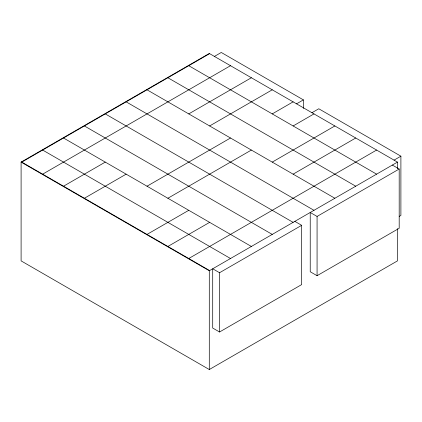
<?xml version="1.0" encoding="UTF-8"?>
<svg xmlns="http://www.w3.org/2000/svg" width="422" height="422" viewBox="0 0 422 422"><rect width="100%" height="100%" fill="white"/><g stroke="black" fill="none" stroke-linecap="round" stroke-linejoin="round"><path stroke-width="0.63" d="M397.477 228.613L397.477 260.88L209.291 369.53L21.1 260.88L21.1 162.106L209.291 53.457L397.477 162.106L397.477 168.689M21.786 162.106L209.634 53.652M214.423 56.421L221.265 52.47L303.386 99.882L303.386 108.438M42.654 174.159L230.502 65.705M63.527 186.207L105.273 162.106M188.761 113.903L251.375 77.754M84.4 198.256L126.146 174.159M209.634 125.956L272.248 89.807M147.014 186.207L230.502 138.005M272.248 113.903L293.121 101.855M296.539 103.833L303.386 99.882M311.937 112.721L318.779 108.77L400.9 156.182L400.9 215.447L399.191 216.433M167.887 198.256L251.375 150.058M293.121 125.956L313.989 113.903M147.014 234.41L188.761 210.309M272.248 162.106L334.862 125.956M167.887 246.459L209.634 222.357M293.121 174.159L355.735 138.005M188.761 258.507L376.609 150.058M394.058 160.133L400.9 156.182M21.1 162.106L209.291 270.755L397.477 162.106M219.556 272.733L301.672 225.322L301.672 284.586L219.556 331.998L212.709 328.047L212.709 268.782L219.556 272.733L219.556 331.998M317.07 216.433L399.191 169.022L399.191 228.286L317.07 275.698L310.228 271.747L310.228 212.482L317.07 216.433L317.07 275.698M392.344 165.071L399.191 169.022M188.761 65.705L376.609 174.159M167.887 77.754L355.735 186.207M147.014 89.807L334.862 198.256M126.146 101.855L313.989 210.309M294.83 221.371L301.672 225.322M105.273 113.903L293.121 222.357M84.4 125.956L272.248 234.41M63.527 138.005L251.375 246.459M42.654 150.058L230.502 258.507M21.443 161.911L209.634 270.56M209.291 270.755L209.291 369.53"/></g></svg>
